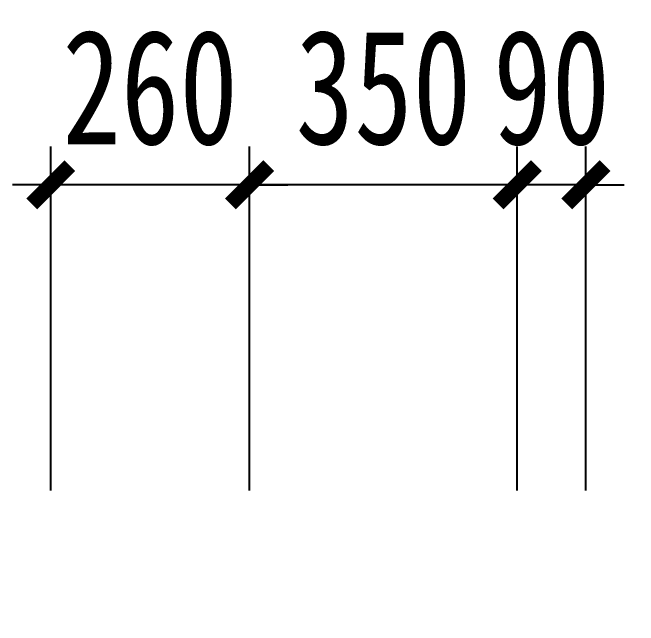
# Model space of a CAD drawing. Extents: x -280168 to 205214, y -148835 to -64913.
# Drawn here: x 51538 to 52357, y -71470 to -70668 of the extents above; entities that cross this region are included whole.
import ezdxf

# ---------------------------------------------------------------- set-up
doc = ezdxf.new("R2010")
doc.units = 0
doc.header["$LTSCALE"] = 1000
doc.header["$MEASUREMENT"] = 0
doc.layers.add('尺寸层', color=7, linetype='Continuous')
doc.styles.add('QHMY', font='STXIHEI_0.TTF', dxfattribs={"width": 0.75})
doc.dimstyles.new('DIM-50', dxfattribs={"dimscale": 50, "dimtxt": 3, "dimasz": 1, "dimexe": 1, "dimexo": 1, "dimgap": 1, "dimtad": 1, "dimdec": 0, "dimzin": 0, "dimdsep": 46, "dimtxsty": 'QHMY', "dimblk": 'ARCHTICK', "dimcen": 0.09, "dimclrd": 1, "dimclre": 1, "dimclrt": 2, "dimazin": 2, "dimtfac": 1, "dimtdec": 0, "dimtix": 1, "dimtmove": 2, "dimatfit": 3, "dimfxl": 0, "dimtolj": 1, "dimtzin": 0, "dimarcsym": 0})

# ---------------------------------------------------------------- blocks, each defined once
blk = doc.blocks.new('_ArchTick')
at = {"color": 0, "linetype": 'ByBlock', "const_width": 0.4}
blk.add_lwpolyline([(-0.5, -0.5), (0.5, 0.5)], dxfattribs=at)
blk = doc.blocks.new('*D395')
at = {"layer": 'Defpoints', "color": 0, "transparency": 16777216}
for p in [(52198.39, -70893.22), (52288.2, -72252.15), (52198.39, -72271.03)]:
    blk.add_point(p, dxfattribs=at)
at = {"layer": '尺寸层', "color": 1, "lineweight": -2, "transparency": 16777216}
for p, q in [((52198.39, -71293.22), (52198.39, -70843.22)), ((52288.2, -71293.22), (52288.2, -70843.22)), ((52198.39, -70893.22), (52148.39, -70893.22)), ((52288.2, -70893.22), (52198.39, -70893.22)), ((52288.2, -70893.22), (52338.2, -70893.22))]:
    blk.add_line(p, q, dxfattribs=at)
at = {"layer": '尺寸层', "color": 1, "lineweight": -2, "transparency": 16777216, "xscale": 50, "yscale": 50, "zscale": 50}
blk.add_blockref('_ArchTick', (52198.39, -70893.22), dxfattribs=at)
at = {"layer": '尺寸层', "color": 1, "lineweight": -2, "transparency": 16777216, "xscale": 50, "yscale": 50, "zscale": 50, "rotation": 180}
blk.add_blockref('_ArchTick', (52288.2, -70893.22), dxfattribs=at)
at = {"layer": '尺寸层', "color": 2, "transparency": 16777216, "insert": (52243.29, -70766.41), "char_height": 150, "attachment_point": 5, "style": 'QHMY'}
blk.add_mtext('\\A1;90', dxfattribs=at)
blk = doc.blocks.new('*D396')
at = {"layer": 'Defpoints', "color": 0, "transparency": 16777216}
for p in [(51848.2, -70893.22), (51848.2, -71611.56), (52198.39, -72271.03)]:
    blk.add_point(p, dxfattribs=at)
at = {"layer": '尺寸层', "color": 1, "lineweight": -2, "transparency": 16777216}
for p, q in [((51848.2, -71293.22), (51848.2, -70843.22)), ((52198.39, -71293.22), (52198.39, -70843.22)), ((52198.39, -70893.22), (51848.2, -70893.22))]:
    blk.add_line(p, q, dxfattribs=at)
at = {"layer": '尺寸层', "color": 1, "lineweight": -2, "transparency": 16777216, "xscale": 50, "yscale": 50, "zscale": 50, "rotation": 180}
blk.add_blockref('_ArchTick', (51848.2, -70893.22), dxfattribs=at)
at = {"layer": '尺寸层', "color": 1, "lineweight": -2, "transparency": 16777216, "xscale": 50, "yscale": 50, "zscale": 50}
blk.add_blockref('_ArchTick', (52198.39, -70893.22), dxfattribs=at)
at = {"layer": '尺寸层', "color": 2, "transparency": 16777216, "insert": (52023.29, -70766.41), "char_height": 150, "attachment_point": 5, "style": 'QHMY'}
blk.add_mtext('\\A1;350', dxfattribs=at)
blk = doc.blocks.new('*D397')
at = {"layer": 'Defpoints', "color": 0, "transparency": 16777216}
for p in [(51588.2, -70893.22), (51848.2, -71611.56), (51588.2, -72332.03)]:
    blk.add_point(p, dxfattribs=at)
at = {"layer": '尺寸层', "color": 1, "lineweight": -2, "transparency": 16777216}
for p, q in [((51588.2, -71293.22), (51588.2, -70843.22)), ((51848.2, -71293.22), (51848.2, -70843.22)), ((51588.2, -70893.22), (51538.2, -70893.22)), ((51848.2, -70893.22), (51588.2, -70893.22)), ((51848.2, -70893.22), (51898.2, -70893.22))]:
    blk.add_line(p, q, dxfattribs=at)
at = {"layer": '尺寸层', "color": 1, "lineweight": -2, "transparency": 16777216, "xscale": 50, "yscale": 50, "zscale": 50}
blk.add_blockref('_ArchTick', (51588.2, -70893.22), dxfattribs=at)
at = {"layer": '尺寸层', "color": 1, "lineweight": -2, "transparency": 16777216, "xscale": 50, "yscale": 50, "zscale": 50, "rotation": 180}
blk.add_blockref('_ArchTick', (51848.2, -70893.22), dxfattribs=at)
at = {"layer": '尺寸层', "color": 2, "transparency": 16777216, "insert": (51718.2, -70766.41), "char_height": 150, "attachment_point": 5, "style": 'QHMY'}
blk.add_mtext('\\A1;260', dxfattribs=at)

msp = doc.modelspace()

# ---------------------------------------------------------------- dimensions: what is measured, and where the dimension line sits
at = {"layer": '尺寸层'}
for base, p1, p2, picture, middle in [((51588.2, -70893.22), (51848.2, -71611.56), (51588.2, -72332.03), '*D397', (51718.2, -70766.41)), ((51848.2, -70893.22), (52198.39, -72271.03), (51848.2, -71611.56), '*D396', (52023.29, -70766.41)), ((52198.39, -70893.22), (52288.2, -72252.15), (52198.39, -72271.03), '*D395', (52243.29, -70766.41))]:
    dim = msp.add_linear_dim(base=base, p1=p1, p2=p2, angle=180, dimstyle='DIM-50', override={"dimfxl": 8}, dxfattribs=at)
    dim.commit()
    dim.dimension.update_dxf_attribs({"geometry": picture, "text_midpoint": middle})

doc.saveas('drawing.dxf')
